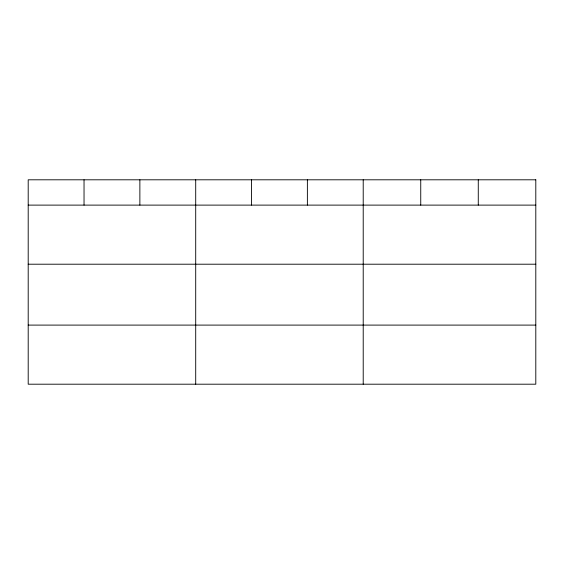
<?xml version="1.0" encoding="UTF-8"?>
<svg xmlns="http://www.w3.org/2000/svg" width="564" height="564" viewBox="0 0 564 564"><rect width="100%" height="100%" fill="white"/><g stroke="black" fill="none" stroke-linecap="round" stroke-linejoin="round"><path stroke-width="0.85" d="M28.2 205.113L535.8 205.113M28.2 264.206L535.8 264.206M28.2 325.097L535.8 325.097M478.272 179.803L478.272 205.113M420.744 179.803L420.744 205.113M363.216 179.803L363.216 384.197M307.38 179.803L307.38 205.113M251.544 179.803L251.544 205.113M195.708 179.803L195.708 384.197M139.872 179.803L139.872 205.113M84.036 179.803L84.036 205.113M535.8 179.803L28.2 179.803L28.2 384.197L535.8 384.197L535.8 179.803"/></g></svg>
